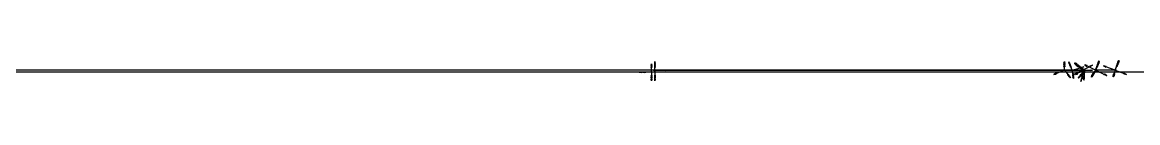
# Model space of a CAD drawing. Header units: millimetres. Extents: x -14319 to -773, y -1376 to 253.
# Drawn here: x -8818 to -6660, y -1240 to -1193 of the extents above; entities that cross this region are included whole.
import ezdxf

# ---------------------------------------------------------------- set-up
doc = ezdxf.new("R2010")
doc.units = ezdxf.units.MM
for name, color, linetype in [('AutoDetect_316_1', 1, 'Continuous'), ('AutoDetect_317_2', 1, 'Continuous'), ('AutoDetect_318_1', 1, 'Continuous'), ('AutoDetect_319_2', 1, 'Continuous'), ('AutoDetect_329_4', 1, 'Continuous'), ('AutoDetect_334_2', 1, 'Continuous'), ('AutoDetect_338_0', 1, 'Continuous'), ('AutoDetect_340_1', 1, 'Continuous'), ('AutoDetect_342_3', 1, 'Continuous')]:
    doc.layers.add(name, color=color, linetype=linetype)

# ---------------------------------------------------------------- blocks, each defined once
blk = doc.blocks.new('Kontrollpunkt')
at = {"color": 0}
for q in [(0, 6), (8, 0), (0, 0, 4)]:
    blk.add_line((0, 0), q, dxfattribs=at)
for points in [[(0.25, 8, -0.25), (-0.25, 8, -0.25), (-0.25, 8, 0.25), (0, 10, 0), (-0.25, 8, -0.25), (0.25, 8, 0.25), (0, 10, 0), (0.25, 8, -0.25), (0.25, 8, 0.25), (-0.25, 8, 0.25)], [(0.25, 6, -0.25), (-0.25, 6, -0.25), (-0.25, 6, 0.25), (0, 8, 0), (-0.25, 6, -0.25), (0.25, 6, 0.25), (0, 8, 0), (0.25, 6, -0.25), (0.25, 6, 0.25), (-0.25, 6, 0.25)], [(0.25, 0.25, 4), (-0.25, 0.25, 4), (-0.25, -0.25, 4), (0, 0, 6), (-0.25, 0.25, 4), (0.25, -0.25, 4), (0, 0, 6), (0.25, 0.25, 4), (0.25, -0.25, 4), (-0.25, -0.25, 4)], [(0.25, 0.25, 6), (-0.25, 0.25, 6), (-0.25, -0.25, 6), (0, 0, 8), (-0.25, 0.25, 6), (0.25, -0.25, 6), (0, 0, 8), (0.25, 0.25, 6), (0.25, -0.25, 6), (-0.25, -0.25, 6)], [(0.25, 0.25, 8), (-0.25, 0.25, 8), (-0.25, -0.25, 8), (0, 0, 10), (-0.25, 0.25, 8), (0.25, -0.25, 8), (0, 0, 10), (0.25, 0.25, 8), (0.25, -0.25, 8), (-0.25, -0.25, 8)], [(8, 0.25, -0.25), (8, 0.25, 0.25), (8, -0.25, 0.25), (10, 0, 0), (8, 0.25, 0.25), (8, -0.25, -0.25), (10, 0, 0), (8, 0.25, -0.25), (8, -0.25, -0.25), (8, -0.25, 0.25)]]:
    blk.add_polyline3d(points, dxfattribs=at)

msp = doc.modelspace()

# ---------------------------------------------------------------- linework, layer by layer
at = {"layer": 'AutoDetect_316_1', "color": 1}
msp.add_line((-7597.3, -1212.1, 2470.1), (-6767.3, -1212.1, 2470.1), dxfattribs=at)
at = {"layer": 'AutoDetect_317_2', "color": 1}
msp.add_line((-6155.3, -1216.1, 2470.1), (-7597.3, -1216.1, 2470.1), dxfattribs=at)
at = {"layer": 'AutoDetect_318_1', "color": 1}
msp.add_line((-6767.3, -1212.1, 2182.1), (-8948.3, -1212.1, 2182.1), dxfattribs=at)
at = {"layer": 'AutoDetect_319_2', "color": 1}
msp.add_line((-6391.3, -1216.1, 2182.1), (-9351.3, -1216.1, 2182.1), dxfattribs=at)
at = {"layer": 'AutoDetect_329_4', "color": 1}
msp.add_line((-6763.3, -1212.1, 2400), (-6763.3, -1212.1, 2300.2), dxfattribs=at)
at = {"layer": 'AutoDetect_334_2', "color": 1}
msp.add_line((-6701.3, -1212.1, 2426.1), (-6741.8, -1212.1, 2426.1), dxfattribs=at)
at = {"layer": 'AutoDetect_338_0', "color": 1}
msp.add_line((-6701.3, -1212.1, 2274.1), (-6741.8, -1212.1, 2274.1), dxfattribs=at)
at = {"layer": 'AutoDetect_340_1', "color": 1}
msp.add_line((-6701.3, -1212.1, 2270.1), (-6741.8, -1212.1, 2270.1), dxfattribs=at)
at = {"layer": 'AutoDetect_342_3', "color": 1}
msp.add_line((-7598.3, -1216.1, 2470.1), (-10475.8, -1216.1, 2470.1), dxfattribs=at)

# ---------------------------------------------------------------- block references
at = {"layer": 'AutoDetect_316_1', "color": 3, "extrusion": (-4.19784e-13, 0.707107, -0.707107), "xscale": 2.362426629514812, "yscale": 2.362426629514812, "zscale": 2.362426629514812, "rotation": 180}
msp.add_blockref('Kontrollpunkt', (7594.3, 889.5, -2603.7), dxfattribs=at)
at = {"layer": 'AutoDetect_316_1', "color": 3, "extrusion": (-0.276741, 0.67949, -0.67949), "xscale": 2.362426629514812, "yscale": 2.362426629514812, "zscale": 2.362426629514812, "rotation": 189.2266642612767}
msp.add_blockref('Kontrollpunkt', (6743.1, 2789.1, -623.6), dxfattribs=at)
at = {"layer": 'AutoDetect_316_1', "color": 3, "extrusion": (-0.575779, 0.578134, -0.578134), "xscale": 2.362426629514812, "yscale": 2.362426629514812, "zscale": 2.362426629514812, "rotation": 209.9324173588417}
msp.add_blockref('Kontrollpunkt', (5650.3, 4279.8, 1767.7), dxfattribs=at)
at = {"layer": 'AutoDetect_317_2', "color": 3, "extrusion": (4.24749e-13, -0.707107, -0.707107), "xscale": 2.362426629514812, "yscale": 2.362426629514812, "zscale": 2.362426629514812, "rotation": 180}
msp.add_blockref('Kontrollpunkt', (-7594.3, 2606.5, -886.7), dxfattribs=at)
at = {"layer": 'AutoDetect_318_1', "color": 3, "extrusion": (-4.67876e-13, 0.707107, 0.707107), "xscale": 2.362426629514812, "yscale": 2.362426629514812, "zscale": 2.362426629514812, "rotation": 29.93241735873786}
msp.add_blockref('Kontrollpunkt', (6802.3, 2400, 685.9), dxfattribs=at)
at = {"layer": 'AutoDetect_318_1', "color": 3, "extrusion": (-0.575779, 0.578134, 0.578134), "xscale": 2.362426629514812, "yscale": 2.362426629514812, "zscale": 2.362426629514812, "rotation": 330.0675826411604}
msp.add_blockref('Kontrollpunkt', (5650.3, -483.9, 4457.2), dxfattribs=at)
at = {"layer": 'AutoDetect_329_4', "color": 3, "extrusion": (-0.819628, 0.568069, -0.074216), "xscale": 2.362426629514812, "yscale": 2.362426629514812, "zscale": 2.362426629514812, "rotation": 304.5796264916182}
msp.add_blockref('Kontrollpunkt', (4848.8, 2675.1, 4682.6), dxfattribs=at)
at = {"layer": 'AutoDetect_329_4', "color": 3, "extrusion": (-0.809288, 0.581169, -0.085417), "xscale": 2.362426629514812, "yscale": 2.362426629514812, "zscale": 2.362426629514812, "rotation": 305.723873194042}
msp.add_blockref('Kontrollpunkt', (4929.5, 2765.2, 4567), dxfattribs=at)
at = {"layer": 'AutoDetect_329_4', "color": 3, "extrusion": (-0.657075, 0.466202, 0.592375), "xscale": 2.362426629514812, "yscale": 2.362426629514812, "zscale": 2.362426629514812, "rotation": 316.0849182374087}
msp.add_blockref('Kontrollpunkt', (4902.1, -998.9, 5241.5), dxfattribs=at)
at = {"layer": 'AutoDetect_329_4', "color": 3, "extrusion": (-0.690914, 0.414402, -0.592375), "xscale": 2.362426629514812, "yscale": 2.362426629514812, "zscale": 2.362426629514812, "rotation": 250.4398911305807}
msp.add_blockref('Kontrollpunkt', (4518.2, 5000, 2748.9), dxfattribs=at)
at = {"layer": 'AutoDetect_334_2', "color": 3, "extrusion": (0.29051, 0.719552, -0.630753), "xscale": 2.362426629514812, "yscale": 2.362426629514812, "zscale": 2.362426629514812, "rotation": 184.9296885725059}
msp.add_blockref('Kontrollpunkt', (5797.7, -418.3, -4360.9), dxfattribs=at)
at = {"layer": 'AutoDetect_334_2', "color": 3, "extrusion": (0.325568, 0.792544, -0.515636), "xscale": 2.362426629514812, "yscale": 2.362426629514812, "zscale": 2.362426629514812, "rotation": 175.0317216622983}
msp.add_blockref('Kontrollpunkt', (5740.9, 187, -4394.3), dxfattribs=at)
at = {"layer": 'AutoDetect_338_0', "color": 3, "extrusion": (0.290683, 0.698426, 0.653992), "xscale": 2.362426629514812, "yscale": 2.362426629514812, "zscale": 2.362426629514812, "rotation": 355.1440186665722}
msp.add_blockref('Kontrollpunkt', (5758.5, 4146.3, -1319), dxfattribs=at)
at = {"layer": 'AutoDetect_338_0', "color": 3, "extrusion": (0.325568, 0.775072, 0.541542), "xscale": 2.362426629514812, "yscale": 2.362426629514812, "zscale": 2.362426629514812, "rotation": 4.376734967614787}
msp.add_blockref('Kontrollpunkt', (5711.7, 3923, -1890.6), dxfattribs=at)
at = {"layer": 'AutoDetect_340_1', "color": 3, "extrusion": (0.265196, 0.757087, -0.597069), "xscale": 2.362426629514813, "yscale": 2.362426629514813, "zscale": 2.362426629514813, "rotation": 189.6715211355684}
msp.add_blockref('Kontrollpunkt', (5962, -192.7, -4060.9), dxfattribs=at)
at = {"layer": 'AutoDetect_340_1', "color": 3, "extrusion": (0.322537, 0.761538, -0.562165), "xscale": 2.362426629514812, "yscale": 2.362426629514812, "zscale": 2.362426629514812, "rotation": 175.3603992512209}
msp.add_blockref('Kontrollpunkt', (5700.7, -219.9, -4361.6), dxfattribs=at)
at = {"layer": 'AutoDetect_342_3', "color": 3, "extrusion": (3.88853e-13, -0.707107, -0.707107), "xscale": 2.362426629514812, "yscale": 2.362426629514812, "zscale": 2.362426629514812, "rotation": 180}
msp.add_blockref('Kontrollpunkt', (-7601.3, 2606.5, -886.7), dxfattribs=at)

doc.saveas('drawing.dxf')
